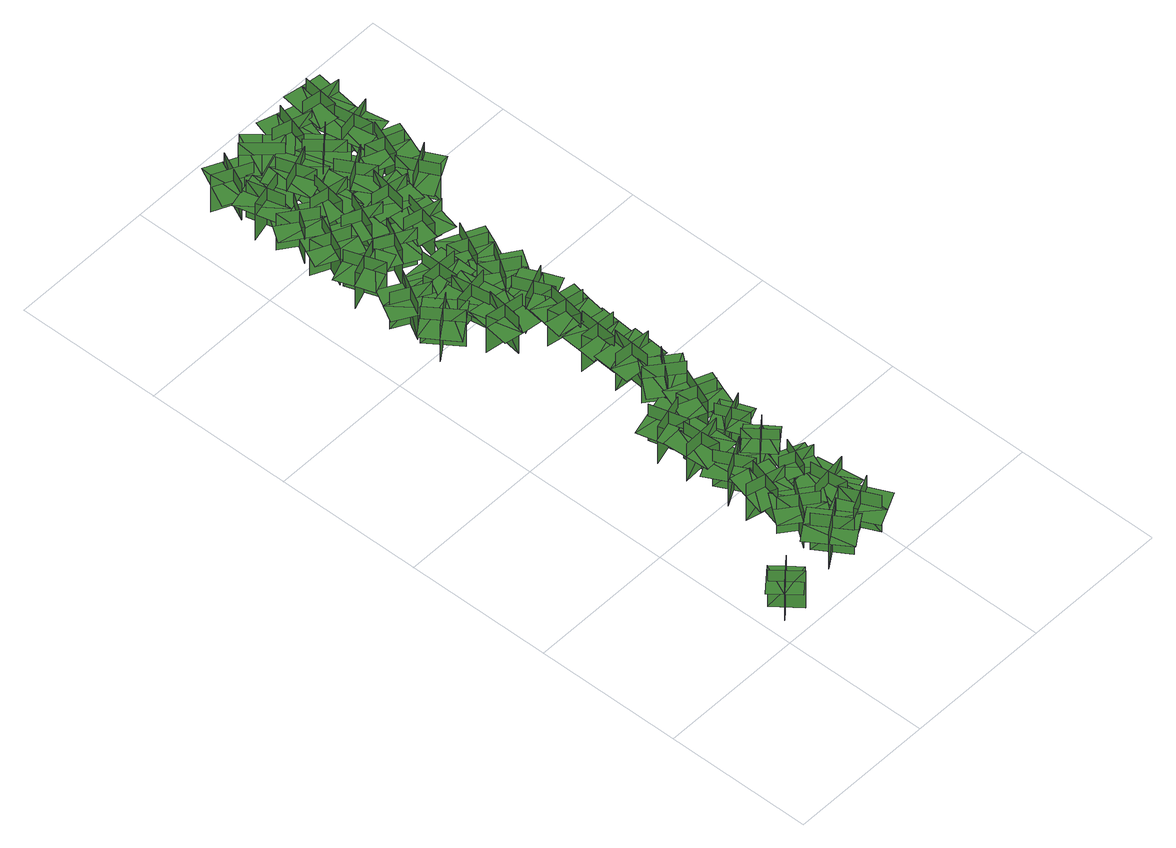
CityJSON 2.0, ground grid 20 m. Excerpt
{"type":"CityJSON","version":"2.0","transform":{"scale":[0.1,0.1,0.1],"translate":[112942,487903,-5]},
"CityObjects":{
"tree1":{"type":"SolitaryVegetationObject","geometry":[{"type":"MultiSurface","lod":"1","boundaries":[[[0,1,2]],[[0,2,3]],[[4,5,6]],[[4,6,7]],[[8,9,10]],[[8,10,11]],[[8,11,12]],[[8,12,13]]]}]},
"tree2":{"type":"SolitaryVegetationObject","geometry":[{"type":"MultiSurface","lod":"1","boundaries":[[[14,15,16]],[[14,16,17]],[[18,19,20]],[[18,20,21]],[[22,23,24]],[[22,24,25]],[[22,25,26]],[[22,26,27]]]}]},
"tree3":{"type":"SolitaryVegetationObject","geometry":[{"type":"MultiSurface","lod":"1","boundaries":[[[28,29,30]],[[28,30,31]],[[32,33,34]],[[32,34,35]],[[36,37,38]],[[36,38,39]],[[36,39,40]],[[36,40,41]]]}]},
"tree4":{"type":"SolitaryVegetationObject","geometry":[{"type":"MultiSurface","lod":"1","boundaries":[[[42,43,44]],[[42,44,45]],[[46,47,48]],[[46,48,49]],[[50,51,52]],[[50,52,53]],[[50,53,54]],[[50,54,55]]]}]},
"tree5":{"type":"SolitaryVegetationObject","geometry":[{"type":"MultiSurface","lod":"1","boundaries":[[[56,57,58]],[[56,58,59]],[[60,61,62]],[[60,62,63]],[[64,65,66]],[[64,66,67]],[[64,67,68]],[[64,68,69]]]}]},
"tree6":{"type":"SolitaryVegetationObject","geometry":[{"type":"MultiSurface","lod":"1","boundaries":[[[70,71,72]],[[70,72,73]],[[74,75,76]],[[74,76,77]],[[78,79,80]],[[78,80,81]],[[78,81,82]],[[78,82,83]]]}]},
"tree7":{"type":"SolitaryVegetationObject","geometry":[{"type":"MultiSurface","lod":"1","boundaries":[[[84,85,86]],[[84,86,87]],[[88,89,90]],[[88,90,91]],[[92,93,94]],[[92,94,95]],[[92,95,96]],[[92,96,97]]]}]},
"tree8":{"type":"SolitaryVegetationObject","geometry":[{"type":"MultiSurface","lod":"1","boundaries":[[[98,99,100]],[[98,100,101]],[[102,103,104]],[[102,104,105]],[[106,107,108]],[[106,108,109]],[[106,109,110]],[[106,110,111]]]}]},
"tree9":{"type":"SolitaryVegetationObject","geometry":[{"type":"MultiSurface","lod":"1","boundaries":[[[112,113,114]],[[112,114,115]],[[116,117,118]],[[116,118,119]],[[120,121,122]],[[120,122,123]],[[120,123,124]],[[120,124,125]]]}]},
"tree10":{"type":"SolitaryVegetationObject","geometry":[{"type":"MultiSurface","lod":"1","boundaries":[[[126,127,128]],[[126,128,129]],[[130,131,132]],[[130,132,133]],[[134,135,136]],[[134,136,137]],[[134,137,138]],[[134,138,139]]]}]},
"tree11":{"type":"SolitaryVegetationObject","geometry":[{"type":"MultiSurface","lod":"1","boundaries":[[[140,141,142]],[[140,142,143]],[[144,145,146]],[[144,146,147]],[[148,149,150]],[[148,150,151]],[[148,151,152]],[[148,152,153]]]}]},
"tree12":{"type":"SolitaryVegetationObject","geometry":[{"type":"MultiSurface","lod":"1","boundaries":[[[154,155,156]],[[154,156,157]],[[158,159,160]],[[158,160,161]],[[162,163,164]],[[162,164,165]],[[162,165,166]],[[162,166,167]]]}]},
"tree13":{"type":"SolitaryVegetationObject","geometry":[{"type":"MultiSurface","lod":"1","boundaries":[[[168,169,170]],[[168,170,171]],[[172,173,174]],[[172,174,175]],[[176,177,178]],[[176,178,179]],[[176,179,180]],[[176,180,181]]]}]},
"tree14":{"type":"SolitaryVegetationObject","geometry":[{"type":"MultiSurface","lod":"1","boundaries":[[[182,183,184]],[[182,184,185]],[[186,187,188]],[[186,188,189]],[[190,191,192]],[[190,192,193]],[[190,193,194]],[[190,194,195]]]}]},
"tree15":{"type":"SolitaryVegetationObject","geometry":[{"type":"MultiSurface","lod":"1","boundaries":[[[196,197,198]],[[196,198,199]],[[200,201,202]],[[200,202,203]],[[204,205,206]],[[204,206,207]],[[204,207,208]],[[204,208,209]]]}]},
"tree16":{"type":"SolitaryVegetationObject","geometry":[{"type":"MultiSurface","lod":"1","boundaries":[[[210,211,212]],[[210,212,213]],[[214,215,216]],[[214,216,217]],[[218,219,220]],[[218,220,221]],[[218,221,222]],[[218,222,223]]]}]},
"tree17":{"type":"SolitaryVegetationObject","geometry":[{"type":"MultiSurface","lod":"1","boundaries":[[[224,225,226]],[[224,226,227]],[[228,229,230]],[[228,230,231]],[[232,233,234]],[[232,234,235]],[[232,235,236]],[[232,236,237]]]}]},
"tree18":{"type":"SolitaryVegetationObject","geometry":[{"type":"MultiSurface","lod":"1","boundaries":[[[238,239,240]],[[238,240,241]],[[242,243,244]],[[242,244,245]],[[246,247,248]],[[246,248,249]],[[246,249,250]],[[246,250,251]]]}]},
"tree19":{"type":"SolitaryVegetationObject","geometry":[{"type":"MultiSurface","lod":"1","boundaries":[[[252,253,254]],[[252,254,255]],[[256,257,258]],[[256,258,259]],[[260,261,262]],[[260,262,263]],[[260,263,264]],[[260,264,265]]]}]},
"tree20":{"type":"SolitaryVegetationObject","geometry":[{"type":"MultiSurface","lod":"1","boundaries":[[[266,267,268]],[[266,268,269]],[[270,271,272]],[[270,272,273]],[[274,275,276]],[[274,276,277]],[[274,277,278]],[[274,278,279]]]}]},
"tree21":{"type":"SolitaryVegetationObject","geometry":[{"type":"MultiSurface","lod":"1","boundaries":[[[280,281,282]],[[280,282,283]],[[284,285,286]],[[284,286,287]],[[288,289,290]],[[288,290,291]],[[288,291,292]],[[288,292,293]]]}]},
"tree22":{"type":"SolitaryVegetationObject","geometry":[{"type":"MultiSurface","lod":"1","boundaries":[[[294,295,296]],[[294,296,297]],[[298,299,300]],[[298,300,301]],[[302,303,304]],[[302,304,305]],[[302,305,306]],[[302,306,307]]]}]},
"tree23":{"type":"SolitaryVegetationObject","geometry":[{"type":"MultiSurface","lod":"1","boundaries":[[[308,309,310]],[[308,310,311]],[[312,313,314]],[[312,314,315]],[[316,317,318]],[[316,318,319]],[[316,319,320]],[[316,320,321]]]}]},
"tree24":{"type":"SolitaryVegetationObject","geometry":[{"type":"MultiSurface","lod":"1","boundaries":[[[322,323,324]],[[322,324,325]],[[326,327,328]],[[326,328,329]],[[330,331,332]],[[330,332,333]],[[330,333,334]],[[330,334,335]]]}]},
"tree25":{"type":"SolitaryVegetationObject","geometry":[{"type":"MultiSurface","lod":"1","boundaries":[[[336,337,338]],[[336,338,339]],[[340,341,342]],[[340,342,343]],[[344,345,346]],[[344,346,347]],[[344,347,348]],[[344,348,349]]]}]},
"tree26":{"type":"SolitaryVegetationObject","geometry":[{"type":"MultiSurface","lod":"1","boundaries":[[[350,351,352]],[[350,352,353]],[[354,355,356]],[[354,356,357]],[[358,359,360]],[[358,360,361]],[[358,361,362]],[[358,362,363]]]}]},
"tree27":{"type":"SolitaryVegetationObject","geometry":[{"type":"MultiSurface","lod":"1","boundaries":[[[364,365,366]],[[364,366,367]],[[368,369,370]],[[368,370,371]],[[372,373,374]],[[372,374,375]],[[372,375,376]],[[372,376,377]]]}]},
"tree28":{"type":"SolitaryVegetationObject","geometry":[{"type":"MultiSurface","lod":"1","boundaries":[[[378,379,380]],[[378,380,381]],[[382,383,384]],[[382,384,385]],[[386,387,388]],[[386,388,389]],[[386,389,390]],[[386,390,391]]]}]},
"tree29":{"type":"SolitaryVegetationObject","geometry":[{"type":"MultiSurface","lod":"1","boundaries":[[[392,393,394]],[[392,394,395]],[[396,397,398]],[[396,398,399]],[[400,401,402]],[[400,402,403]],[[400,403,404]],[[400,404,405]]]}]},
"tree30":{"type":"SolitaryVegetationObject","geometry":[{"type":"MultiSurface","lod":"1","boundaries":[[[406,407,408]],[[406,408,409]],[[410,411,412]],[[410,412,413]],[[414,415,416]],[[414,416,417]],[[414,417,418]],[[414,418,419]]]}]},
"tree31":{"type":"SolitaryVegetationObject","geometry":[{"type":"MultiSurface","lod":"1","boundaries":[[[420,421,422]],[[420,422,423]],[[424,425,426]],[[424,426,427]],[[428,429,430]],[[428,430,431]],[[428,431,432]],[[428,432,433]]]}]},
"tree32":{"type":"SolitaryVegetationObject","geometry":[{"type":"MultiSurface","lod":"1","boundaries":[[[434,435,436]],[[434,436,437]],[[438,439,440]],[[438,440,441]],[[442,443,444]],[[442,444,445]],[[442,445,446]],[[442,446,447]]]}]},
"tree33":{"type":"SolitaryVegetationObject","geometry":[{"type":"MultiSurface","lod":"1","boundaries":[[[448,449,450]],[[448,450,451]],[[452,453,454]],[[452,454,455]],[[456,457,458]],[[456,458,459]],[[456,459,460]],[[456,460,461]]]}]},
"tree34":{"type":"SolitaryVegetationObject","geometry":[{"type":"MultiSurface","lod":"1","boundaries":[[[462,463,464]],[[462,464,465]],[[466,467,468]],[[466,468,469]],[[470,471,472]],[[470,472,473]],[[470,473,474]],[[470,474,475]]]}]},
"tree35":{"type":"SolitaryVegetationObject","geometry":[{"type":"MultiSurface","lod":"1","boundaries":[[[476,477,478]],[[476,478,479]],[[480,481,482]],[[480,482,483]],[[484,485,486]],[[484,486,487]],[[484,487,488]],[[484,488,489]]]}]},
"tree36":{"type":"SolitaryVegetationObject","geometry":[{"type":"MultiSurface","lod":"1","boundaries":[[[490,491,492]],[[490,492,493]],[[494,495,496]],[[494,496,497]],[[498,499,500]],[[498,500,501]],[[498,501,502]],[[498,502,503]]]}]},
"tree37":{"type":"SolitaryVegetationObject","geometry":[{"type":"MultiSurface","lod":"1","boundaries":[[[504,505,506]],[[504,506,507]],[[508,509,510]],[[508,510,511]],[[512,513,514]],[[512,514,515]],[[512,515,516]],[[512,516,517]]]}]},
"tree38":{"type":"SolitaryVegetationObject","geometry":[{"type":"MultiSurface","lod":"1","boundaries":[[[518,519,520]],[[518,520,521]],[[522,523,524]],[[522,524,525]],[[526,527,528]],[[526,528,529]],[[526,529,530]],[[526,530,531]]]}]},
"tree39":{"type":"SolitaryVegetationObject","geometry":[{"type":"MultiSurface","lod":"1","boundaries":[[[532,533,534]],[[532,534,535]],[[536,537,538]],[[536,538,539]],[[540,541,542]],[[540,542,543]],[[540,543,544]],[[540,544,545]]]}]},
"tree40":{"type":"SolitaryVegetationObject","geometry":[{"type":"MultiSurface","lod":"1","boundaries":[[[546,547,548]],[[546,548,549]],[[550,551,552]],[[550,552,553]],[[554,555,556]],[[554,556,557]],[[554,557,558]],[[554,558,559]]]}]},
"tree41":{"type":"SolitaryVegetationObject","geometry":[{"type":"MultiSurface","lod":"1","boundaries":[[[560,561,562]],[[560,562,563]],[[564,565,566]],[[564,566,567]],[[568,569,570]],[[568,570,571]],[[568,571,572]],[[568,572,573]]]}]},
"tree42":{"type":"SolitaryVegetationObject","geometry":[{"type":"MultiSurface","lod":"1","boundaries":[[[574,575,576]],[[574,576,577]],[[578,579,580]],[[578,580,581]],[[582,583,584]],[[582,584,585]],[[582,585,586]],[[582,586,587]]]}]},
"tree43":{"type":"SolitaryVegetationObject","geometry":[{"type":"MultiSurface","lod":"1","boundaries":[[[588,589,590]],[[588,590,591]],[[592,593,594]],[[592,594,595]],[[596,597,598]],[[596,598,599]],[[596,599,600]],[[596,600,601]]]}]},
"tree44":{"type":"SolitaryVegetationObject","geometry":[{"type":"MultiSurface","lod":"1","boundaries":[[[602,603,604]],[[602,604,605]],[[606,607,608]],[[606,608,609]],[[610,611,612]],[[610,612,613]],[[610,613,614]],[[610,614,615]]]}]}
},
"vertices":[
[21,53,8],[49,19,8],[49,19,70],[21,53,70],[18,24,8],[52,52,8],[52,52,70],[18,24,70],[18,24,52],[32,7,52],[66,35,52],[52,52,52],[38,69,52],[4,41,52],
[113,41,6],[113,41,68],[158,71,68],[158,71,6],[121,77,6],[121,77,68],[149,34,68],[149,34,6],[116,83,48],[94,68,48],[130,15,48],[152,30,48],[174,44,48],[139,98,48],
[150,127,6],[150,127,68],[118,84,68],[118,84,6],[155,91,6],[155,91,68],[114,122,68],[114,122,6],[161,86,48],[177,108,48],[126,146,48],[110,125,48],[94,104,48],[145,65,48],
[107,163,4],[107,163,66],[159,150,66],[159,150,4],[139,181,4],[139,181,66],[126,131,66],[126,131,4],[141,189,46],[115,195,46],[99,133,46],[125,127,46],[151,120,46],[167,182,46],
[111,194,3],[111,194,65],[158,219,65],[158,219,3],[122,228,3],[122,228,65],[146,182,65],[146,182,3],[119,235,45],[95,223,45],[125,166,45],[148,178,45],[172,191,45],[142,247,45],
[208,68,6],[208,68,68],[160,45,68],[160,45,6],[196,34,6],[196,34,68],[174,81,68],[174,81,6],[199,27,47],[223,39,47],[196,97,47],[172,85,47],[147,74,47],[175,16,47],
[108,255,4],[108,255,66],[161,257,66],[161,257,4],[132,281,4],[132,281,66],[135,229,66],[135,229,4],[132,289,46],[105,288,46],[108,223,46],[135,225,46],[162,226,46],[159,290,46],
[159,103,4],[159,103,66],[212,110,66],[212,110,4],[182,131,4],[182,131,66],[188,80,66],[188,80,4],[181,139,46],[154,136,46],[162,72,46],[189,75,46],[215,79,46],[207,142,46],
[125,330,4],[125,330,66],[139,279,66],[139,279,4],[156,312,4],[156,312,66],[106,298,66],[106,298,4],[164,314,46],[157,340,46],[95,323,46],[102,297,46],[108,271,46],[170,288,46],
[191,175,3],[175,134,3],[175,134,65],[191,175,65],[164,164,3],[205,147,3],[205,147,65],[164,164,65],[164,164,47],[156,143,47],[197,127,47],[205,147,47],[213,168,47],[172,184,47],
[196,191,5],[168,226,5],[168,226,66],[196,191,66],[199,221,5],[165,193,5],[165,193,66],[199,221,66],[199,221,49],[186,238,49],[151,211,49],[165,193,49],[178,176,49],[213,203,49],
[176,274,5],[193,233,5],[193,233,67],[176,274,67],[165,247,5],[206,264,5],[206,264,67],[165,247,67],[165,247,49],[173,226,49],[214,243,49],[206,264,49],[197,284,49],[156,267,49],
[65,627,2],[65,627,64],[96,584,64],[96,584,2],[101,620,2],[101,620,64],[59,591,64],[59,591,2],[107,625,44],[92,647,44],[40,610,44],[55,588,44],[70,566,44],[123,603,44],
[192,330,6],[192,330,68],[173,281,68],[173,281,6],[206,297,6],[206,297,68],[158,316,68],[158,316,6],[213,294,48],[223,319,48],[163,342,48],[154,317,48],[144,292,48],[204,269,48],
[68,633,1],[68,633,63],[94,680,63],[94,680,1],[59,668,1],[59,668,63],[104,643,63],[104,643,1],[52,672,43],[39,649,43],[95,617,43],[108,641,43],[121,664,43],[65,695,43],
[203,340,6],[203,340,68],[162,373,68],[162,373,6],[167,337,6],[167,337,68],[200,377,68],[200,377,6],[162,331,48],[183,314,48],[223,364,48],[203,380,48],[182,397,48],[141,347,48],
[71,751,4],[71,751,66],[89,700,66],[89,700,4],[103,735,4],[103,735,66],[54,717,66],[54,717,4],[110,737,46],[101,763,46],[41,741,46],[50,716,46],[59,690,46],[119,712,46],
[158,553,2],[158,553,64],[105,561,64],[105,561,2],[128,532,2],[128,532,64],[136,583,64],[136,583,2],[127,524,44],[154,520,44],[163,584,44],[137,588,44],[110,592,44],[101,528,44],
[181,381,5],[181,381,67],[185,434,67],[185,434,5],[158,409,5],[158,409,67],[209,405,67],[209,405,5],[150,410,47],[148,383,47],[212,378,47],[214,404,47],[216,431,47],[152,437,47],
[156,611,2],[156,611,64],[103,603,64],[103,603,2],[134,582,2],[134,582,64],[126,633,64],[126,633,2],[135,574,44],[162,579,44],[152,642,44],[126,638,44],[99,634,44],[109,570,44],
[90,800,8],[90,800,70],[67,752,70],[67,752,8],[102,766,8],[102,766,70],[55,788,70],[55,788,8],[109,762,50],[120,786,50],[63,814,50],[51,790,50],[40,766,50],[97,738,50],
[183,483,3],[183,483,65],[179,430,65],[179,430,3],[206,456,3],[206,456,65],[155,459,65],[155,459,3],[214,455,44],[216,482,44],[152,486,44],[150,459,44],[148,433,44],[212,428,44],
[95,848,9],[95,848,71],[64,804,71],[64,804,9],[100,812,9],[100,812,71],[58,842,71],[58,842,9],[107,808,51],[122,830,51],[69,866,51],[54,844,51],[39,822,51],[91,786,51],
[131,683,1],[131,683,63],[130,629,63],[130,629,1],[156,656,1],[156,656,63],[104,657,63],[104,657,1],[164,656,43],[164,683,43],[100,684,43],[99,658,43],[99,631,43],[163,629,43],
[186,533,7],[186,533,69],[177,480,69],[177,480,7],[206,503,7],[206,503,69],[156,512,69],[156,512,7],[214,502,49],[219,528,49],[155,539,49],[151,513,49],[147,486,49],[210,476,49],
[105,883,10],[105,883,72],[53,870,72],[53,870,10],[86,853,10],[86,853,72],[73,902,72],[73,902,10],[88,845,52],[114,852,52],[98,914,52],[72,907,52],[46,900,52],[62,838,52],
[108,738,1],[108,738,63],[155,712,63],[155,712,1],[143,748,1],[143,748,63],[118,702,63],[118,702,1],[146,754,43],[123,767,43],[92,711,43],[116,698,43],[139,685,43],[170,742,43],
[171,581,2],[171,581,64],[192,532,64],[192,532,2],[205,567,2],[205,567,64],[157,547,64],[157,547,2],[212,570,44],[201,595,44],[142,570,44],[153,545,44],[163,520,44],[222,546,44],
[102,916,7],[102,916,69],[54,939,69],[54,939,7],[68,904,7],[68,904,69],[90,951,69],[90,951,7],[65,897,49],[89,885,49],[116,943,49],[92,955,49],[68,966,49],[40,909,49],
[195,629,2],[195,629,64],[165,585,64],[165,585,2],[201,593,2],[201,593,64],[159,623,64],[159,623,2],[208,589,43],[223,611,43],[170,647,43],[155,625,43],[140,604,43],[192,567,43],
[107,786,7],[107,786,69],[155,765,69],[155,765,7],[140,799,7],[140,799,69],[120,751,69],[120,751,7],[144,806,49],[119,817,49],[93,758,49],[118,747,49],[142,736,49],[168,795,49],
[103,830,8],[103,830,70],[156,821,70],[156,821,8],[133,850,8],[133,850,70],[124,800,70],[124,800,8],[135,858,50],[108,863,50],[97,800,50],[123,795,50],[150,790,50],[161,853,50],
[193,681,1],[193,681,63],[170,633,63],[170,633,1],[204,647,1],[204,647,63],[158,669,63],[158,669,1],[212,644,43],[223,668,43],[165,695,43],[153,671,43],[142,647,43],[200,620,43],
[105,868,11],[105,868,73],[156,886,73],[156,886,11],[122,900,11],[122,900,73],[139,852,73],[139,852,11],[119,908,53],[94,899,53],[115,839,53],[140,847,53],[166,856,53],[145,917,53],
[155,733,2],[155,733,64],[207,721,64],[207,721,2],[186,752,2],[186,752,64],[174,702,64],[174,702,2],[188,759,44],[162,766,44],[147,703,44],[173,697,44],[199,691,44],[214,753,44],
[147,908,9],[147,908,71],[111,948,71],[111,948,9],[111,911,9],[111,911,71],[149,945,71],[149,945,9],[105,906,51],[122,886,51],[170,928,51],[153,948,51],[135,968,51],[87,926,51],
[174,752,8],[174,752,70],[184,805,70],[184,805,8],[155,782,8],[155,782,70],[205,773,70],[205,773,8],[147,784,50],[142,757,50],[205,745,50],[210,772,50],[215,798,50],[152,810,50],
[156,816,9],[156,816,71],[203,842,71],[203,842,9],[166,850,9],[166,850,71],[192,805,71],[192,805,9],[163,857,51],[139,844,51],[171,788,51],[194,801,51],[217,815,51],[186,870,51],
[160,861,10],[160,861,72],[201,895,72],[201,895,10],[164,897,10],[164,897,72],[197,857,72],[197,857,10],[159,903,52],[138,886,52],[179,836,52],[200,854,52],[220,871,52],[179,920,52],
[154,934,9],[154,934,71],[205,919,71],[205,919,9],[186,951,9],[186,951,71],[171,901,71],[171,901,9],[188,958,50],[162,966,50],[144,904,50],[170,897,50],[195,889,50],[214,950,50],
[242,754,8],[242,754,70],[218,802,70],[218,802,8],[208,766,8],[208,766,70],[254,790,70],[254,790,8],[201,762,50],[213,738,50],[270,768,50],[258,792,50],[246,815,50],[189,786,50],
[238,852,11],[238,852,73],[219,802,73],[219,802,11],[252,819,11],[252,819,73],[204,837,73],[204,837,11],[260,816,53],[269,841,53],[209,864,53],[200,839,53],[190,814,53],[250,791,53],
[204,872,14],[204,872,76],[256,882,76],[256,882,14],[225,902,14],[225,902,76],[234,851,76],[234,851,14],[223,910,56],[197,905,56],[209,842,56],[235,846,56],[261,851,56],[250,914,56],
[203,931,17],[203,931,79],[256,923,79],[256,923,17],[232,952,17],[232,952,79],[225,901,79],[225,901,17],[233,960,59],[207,964,59],[198,900,59],[224,896,59],[251,893,59],[260,956,59]
]}
